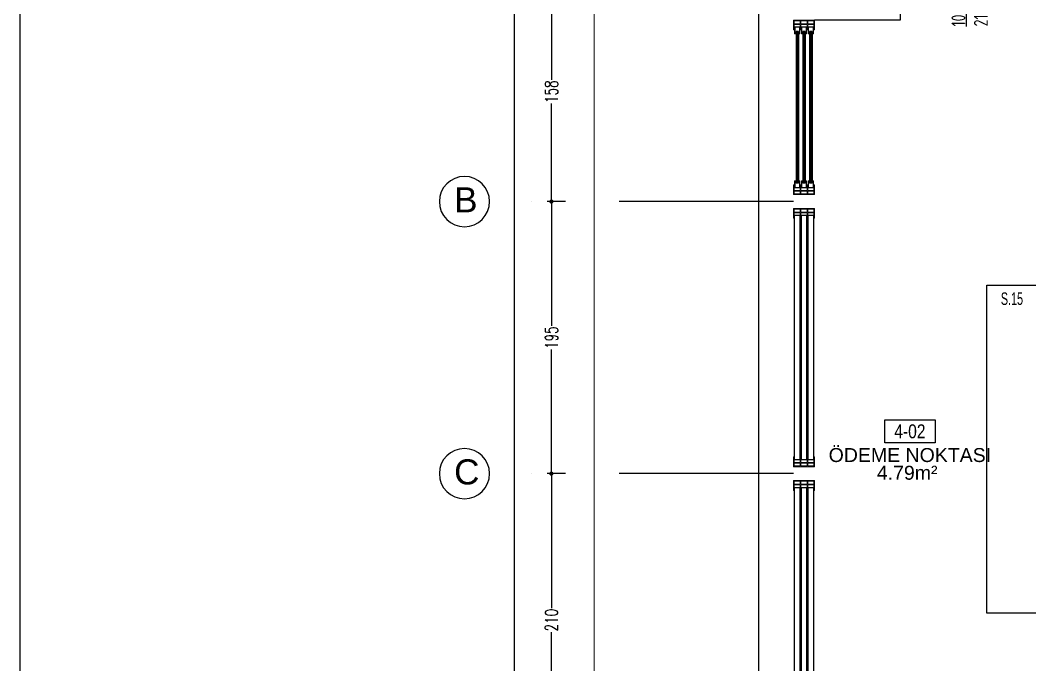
# Model space of a CAD drawing. Header units: centimetres. Extents: x 2135 to 5458, y 2057 to 4523.
# Drawn here: x 2135 to 2858, y 3519 to 3981 of the extents above; entities that cross this region are included whole.
import ezdxf
from ezdxf.enums import TextEntityAlignment as Align

# ---------------------------------------------------------------- set-up
doc = ezdxf.new("R2010")
doc.units = ezdxf.units.CM
doc.header["$LTSCALE"] = 50
doc.linetypes.add('DASHDOT2', pattern=[0.5, 0.25, -0.125, 0, -0.125])
doc.linetypes.add('HIDDEN', pattern=[0.375, 0.25, -0.125])
for name, color, linetype in [('BA_aks', 5, 'DASHDOT2'), ('BA_gor3', 163, 'Continuous'), ('BA_mat-alcipan-wr', 91, 'Continuous'), ('BA_mat-cam', 131, 'Continuous'), ('BA_mat-siva', 145, 'Continuous'), ('BA_mat_timber', 44, 'Continuous'), ('BA_olcu-dis', 185, 'Continuous'), ('BA_sembol_no-kapi', 12, 'Continuous'), ('BA_text_material_superpose', 12, 'Continuous'), ('MDPL-MAHAL NO', 5, 'Continuous')]:
    doc.layers.add(name, color=color, linetype=linetype)
doc.layers.add('BA_guide', color=230, linetype='Continuous', plot=False)
for name, color, linetype, lineweight in [('BA_mat_steel', 244, 'Continuous', 5), ('BA_MECVUT BİNA', 252, 'Continuous', 5), ('S05_EPDM_Contorno', 31, 'Continuous', 5)]:
    doc.layers.add(name, color=color, linetype=linetype, lineweight=lineweight)
doc.styles.add('dim', font='simplex.shx', dxfattribs={"width": 0.7})
doc.styles.add('Tago_mahal', font='ARIALN.TTF')
doc.styles.add('text1', font='arial.ttf')
doc.styles.add('text2', font='arial.ttf', dxfattribs={"width": 0.8})
doc.styles.add('text3', font='geniso.shx', dxfattribs={"width": 0.7})
doc.styles.add('UYUM TEXT', font='arial.ttf')
doc.dimstyles.new('1_50', dxfattribs={"dimtxt": 9, "dimasz": 3, "dimexe": 3, "dimexo": 0, "dimgap": 1, "dimtad": 0, "dimdec": 0, "dimzin": 11, "dimtxsty": 'dim', "dimblk": 'DOT', "dimcen": 1.5, "dimdle": 1.25, "dimclrt": 2, "dimadec": 0, "dimazin": 0, "dimtfac": 1.25, "dimtdec": 0, "dimtix": 1, "dimtofl": 0, "dimtmove": 1, "dimatfit": 3, "dimldrblk": 'DOT', "dimfxl": 10, "dimfxlon": 1, "dimtolj": 1, "dimtzin": 0, "dimarcsym": 0})

# ---------------------------------------------------------------- blocks, each defined once
blk = doc.blocks.new('_Dot')
at = {"color": 0, "linetype": 'ByBlock', "lineweight": -2}
blk.add_line((-0.5, 0), (-1, 0), dxfattribs=at)
at = {"color": 0, "linetype": 'ByBlock', "const_width": 0.5}
blk.add_lwpolyline([(-0.25, 0, 1), (0.25, 0, 1)], format="xyb", close=True, dxfattribs=at)
blk = doc.blocks.new('*D9')
at = {"layer": 'BA_olcu-dis', "color": 0, "lineweight": -2, "ltscale": 10, "transparency": 16777216}
for p, q in [((2525.43, 3655.73), (2512.43, 3655.73)), ((2515.43, 3652.73), (2515.43, 3559.23)), ((2515.43, 3448.73), (2515.43, 3542.23)), ((2525.43, 3445.73), (2512.43, 3445.73))]:
    blk.add_line(p, q, dxfattribs=at)
at = {"layer": 'Defpoints', "color": 0, "ltscale": 10, "transparency": 16777216}
for p in [(2515.43, 3655.73), (2559.51, 3655.73), (2559.51, 3445.73)]:
    blk.add_point(p, dxfattribs=at)
at = {"layer": 'BA_olcu-dis', "color": 0, "lineweight": -2, "ltscale": 10, "transparency": 16777216, "xscale": 3, "yscale": 3, "zscale": 3}
for p, rotation in [((2515.43, 3655.73), 90), ((2515.43, 3445.73), 270)]:
    blk.add_blockref('_Dot', p, dxfattribs=dict(at, rotation=rotation))
at = {"layer": 'BA_olcu-dis', "color": 2, "ltscale": 10, "transparency": 16777216, "insert": (2515.43, 3550.73), "char_height": 9, "attachment_point": 5, "rotation": 90, "style": 'dim'}
blk.add_mtext('\\A1;210', dxfattribs=at)
blk = doc.blocks.new('*D10')
at = {"layer": 'BA_olcu-dis', "color": 0, "lineweight": -2, "ltscale": 10, "transparency": 16777216}
for p, q in [((2525.43, 3850.73), (2512.43, 3850.73)), ((2515.43, 3847.73), (2515.43, 3761.73)), ((2515.43, 3658.73), (2515.43, 3744.73)), ((2525.43, 3655.73), (2512.43, 3655.73))]:
    blk.add_line(p, q, dxfattribs=at)
at = {"layer": 'Defpoints', "color": 0, "ltscale": 10, "transparency": 16777216}
for p in [(2515.43, 3850.73), (2559.51, 3850.73), (2559.51, 3655.73)]:
    blk.add_point(p, dxfattribs=at)
at = {"layer": 'BA_olcu-dis', "color": 0, "lineweight": -2, "ltscale": 10, "transparency": 16777216, "xscale": 3, "yscale": 3, "zscale": 3}
for p, rotation in [((2515.43, 3850.73), 90), ((2515.43, 3655.73), 270)]:
    blk.add_blockref('_Dot', p, dxfattribs=dict(at, rotation=rotation))
at = {"layer": 'BA_olcu-dis', "color": 2, "ltscale": 10, "transparency": 16777216, "insert": (2515.43, 3753.23), "char_height": 9, "attachment_point": 5, "rotation": 90, "style": 'dim'}
blk.add_mtext('\\A1;195', dxfattribs=at)
blk = doc.blocks.new('*D11')
at = {"layer": 'BA_olcu-dis', "color": 0, "lineweight": -2, "ltscale": 10, "transparency": 16777216}
for p, q in [((2525.43, 4008.23), (2512.43, 4008.23)), ((2515.43, 4005.23), (2515.43, 3937.98)), ((2515.43, 3853.73), (2515.43, 3920.98)), ((2525.43, 3850.73), (2512.43, 3850.73))]:
    blk.add_line(p, q, dxfattribs=at)
at = {"layer": 'Defpoints', "color": 0, "ltscale": 10, "transparency": 16777216}
for p in [(2515.43, 4008.23), (2559.51, 4008.23), (2559.51, 3850.73)]:
    blk.add_point(p, dxfattribs=at)
at = {"layer": 'BA_olcu-dis', "color": 0, "lineweight": -2, "ltscale": 10, "transparency": 16777216, "xscale": 3, "yscale": 3, "zscale": 3}
for p, rotation in [((2515.43, 4008.23), 90), ((2515.43, 3850.73), 270)]:
    blk.add_blockref('_Dot', p, dxfattribs=dict(at, rotation=rotation))
at = {"layer": 'BA_olcu-dis', "color": 2, "ltscale": 10, "transparency": 16777216, "insert": (2515.43, 3929.48), "char_height": 9, "attachment_point": 5, "rotation": 90, "style": 'dim'}
blk.add_mtext('\\A1;158', dxfattribs=at)
blk = doc.blocks.new('*D18')
at = {"layer": 'BA_olcu-dis', "color": 0, "lineweight": -2, "ltscale": 10, "transparency": 16777216}
for p, q in [((2478.68, 4008.23), (2491.68, 4008.23)), ((2488.68, 4005.23), (2488.68, 3432.14)), ((2488.68, 2839.94), (2488.68, 3413.04)), ((2478.68, 2836.94), (2491.68, 2836.94))]:
    blk.add_line(p, q, dxfattribs=at)
at = {"layer": 'Defpoints', "color": 0, "ltscale": 10, "transparency": 16777216}
for p in [(2471.15, 4008.23), (2471.15, 2836.94), (2488.68, 2836.94)]:
    blk.add_point(p, dxfattribs=at)
at = {"layer": 'BA_olcu-dis', "color": 0, "lineweight": -2, "ltscale": 10, "transparency": 16777216, "xscale": 3, "yscale": 3, "zscale": 3}
for p, rotation in [((2488.68, 4008.23), 90), ((2488.68, 2836.94), 270)]:
    blk.add_blockref('_Dot', p, dxfattribs=dict(at, rotation=rotation))
at = {"layer": 'BA_olcu-dis', "color": 2, "ltscale": 10, "transparency": 16777216, "insert": (2488.68, 3422.59), "char_height": 9, "attachment_point": 5, "rotation": 90, "style": 'dim'}
blk.add_mtext('\\A1;1171', dxfattribs=at)
blk = doc.blocks.new('A$C5D8425B0')
at = {"layer": 'BA_MECVUT BİNA'}
blk.add_line((3999.3, 300), (3999.3, 16704), dxfattribs=at)
at = {"layer": 'BA_MECVUT BİNA', "elevation": 0}
blk.add_lwpolyline([(5178.5, -4771), (5178.5, 12707.3), (4978.5, 12707.3), (4978.5, 17519.3), (522.5, 17519.3), (522.5, 17719.3), (-13168.2, 17719.3)], dxfattribs=at)
at = {"layer": 'BA_MECVUT BİNA', "linetype": 'HIDDEN', "elevation": 0}
blk.add_lwpolyline([(3999.3, 16704), (3999.3, 300), (-6055.3, 300)], dxfattribs=at)
blk = doc.blocks.new('mahal')
blk.add_lwpolyline([(-36, 0), (36, 0), (36, -33), (-36, -33)], close=True)
at = {"color": 7, "style": 'text2', "width": 0.8}
blk.add_attdef('10000', text='', height=20, dxfattribs=at).set_placement((0, -16.5), align=Align.MIDDLE)
at = {"color": 7, "style": 'text1'}
for tag, p in [('MAHAL', (0, -48.5)), ('M²', (0, -75.9))]:
    blk.add_attdef(tag, text='', height=20, dxfattribs=at).set_placement(p, align=Align.MIDDLE)
blk = doc.blocks.new('AKSBALON')
at = {"linetype": 'Continuous'}
blk.add_circle((0, 18), 18, dxfattribs=at)
at = {"style": 'UYUM TEXT', "width": 0.7}
blk.add_attdef('A', (-9.04, 10.67), '', height=18, dxfattribs=at)
blk = doc.blocks.new('234567uf')
at = {"layer": 'BA_aks', "ltscale": 10}
for p, q in [((2688.97, 3850.73), (2471.15, 3850.73)), ((2688.97, 3655.73), (2471.15, 3655.73))]:
    blk.add_line(p, q, dxfattribs=at)
ref = blk.add_blockref('AKSBALON', (2453.15, 3832.73), dxfattribs=dict(at, xscale=-1))
ref.add_attrib('A', 'B', (2445.72, 3843), dxfattribs={"layer": '0', "height": 18, "style": 'UYUM TEXT'})
ref = blk.add_blockref('AKSBALON', (2453.15, 3637.73), dxfattribs=dict(at, xscale=-1))
ref.add_attrib('A', 'C', (2445.72, 3648), dxfattribs={"layer": '0', "height": 18, "style": 'UYUM TEXT'})
blk = doc.blocks.new('3lü giyotin plan')
at = {"layer": 'BA_mat-cam'}
for p, q in [((6186.13, 3427.57), (6184.43, 3427.57)), ((6185.73, 3426.67), (6184.83, 3426.67)), ((6191, 3427.57), (6189.31, 3427.57)), ((6190.61, 3426.67), (6189.71, 3426.67)), ((6195.88, 3427.57), (6194.18, 3427.57)), ((6195.48, 3426.67), (6194.58, 3426.67))]:
    blk.add_line(p, q, dxfattribs=at)
at = {"layer": 'BA_mat_steel', "ltscale": 10}
blk.add_lwpolyline([(6183.16, 3432.73), (6187.41, 3432.73), (6187.41, 3428.73), (6187.91, 3428.73), (6187.91, 3432.73), (6192.41, 3432.73), (6192.41, 3428.73), (6192.91, 3428.73), (6192.91, 3432.73), (6197.16, 3432.73), (6197.16, 3428.73), (6197.66, 3428.73), (6197.66, 3435.73), (6182.66, 3435.73), (6182.66, 3428.73), (6183.16, 3428.73)], close=True, dxfattribs=at)
at = {"layer": 'BA_mat_steel'}
for points in [[(6183.16, 3435.23), (6187.41, 3435.23), (6187.41, 3433.23), (6183.16, 3433.23)], [(6187.91, 3435.23), (6192.41, 3435.23), (6192.41, 3433.23), (6187.91, 3433.23)], [(6192.91, 3435.23), (6197.16, 3435.23), (6197.16, 3433.23), (6192.91, 3433.23)]]:
    blk.add_lwpolyline(points, close=True, dxfattribs=at)
for points in [[(6186.43, 3425.92), (6187.14, 3425.92), (6187.14, 3430.92), (6183.39, 3430.92), (6183.39, 3425.92), (6184.13, 3425.92)], [(6186.43, 3426.22), (6186.84, 3426.22), (6186.84, 3430.62), (6183.69, 3430.62), (6183.69, 3426.22), (6184.13, 3426.22)], [(6191.3, 3425.92), (6192.02, 3425.92), (6192.02, 3430.92), (6188.27, 3430.92), (6188.27, 3425.92), (6189.01, 3425.92)], [(6191.3, 3426.22), (6191.72, 3426.22), (6191.72, 3430.62), (6188.57, 3430.62), (6188.57, 3426.22), (6189.01, 3426.22)], [(6196.18, 3425.92), (6196.89, 3425.92), (6196.89, 3430.92), (6193.14, 3430.92), (6193.14, 3425.92), (6193.88, 3425.92)], [(6196.18, 3426.22), (6196.59, 3426.22), (6196.59, 3430.62), (6193.44, 3430.62), (6193.44, 3426.22), (6193.88, 3426.22)]]:
    blk.add_lwpolyline(points, dxfattribs=at)
at = {"layer": 'S05_EPDM_Contorno'}
for points in [[(6184.13, 3425.92), (6184.43, 3425.92), (6184.43, 3427.16), (6184.13, 3427.16), (6184.13, 3426.89), (6183.73, 3426.78), (6183.73, 3426.31), (6184.13, 3426.19), (6184.13, 3425.92)], [(6186.43, 3425.92), (6186.13, 3425.92), (6186.13, 3427.16), (6186.43, 3427.16), (6186.43, 3426.89), (6186.83, 3426.78), (6186.83, 3426.31), (6186.43, 3426.19), (6186.43, 3425.92)], [(6189.01, 3425.92), (6189.31, 3425.92), (6189.31, 3427.16), (6189.01, 3427.16), (6189.01, 3426.89), (6188.61, 3426.78), (6188.61, 3426.31), (6189.01, 3426.19), (6189.01, 3425.92)], [(6191.3, 3425.92), (6191, 3425.92), (6191, 3427.16), (6191.3, 3427.16), (6191.3, 3426.89), (6191.7, 3426.78), (6191.7, 3426.31), (6191.3, 3426.19), (6191.3, 3425.92)], [(6193.88, 3425.92), (6194.18, 3425.92), (6194.18, 3427.16), (6193.88, 3427.16), (6193.88, 3426.89), (6193.48, 3426.78), (6193.48, 3426.31), (6193.88, 3426.19), (6193.88, 3425.92)], [(6196.18, 3425.92), (6195.88, 3425.92), (6195.88, 3427.16), (6196.18, 3427.16), (6196.18, 3426.89), (6196.58, 3426.78), (6196.58, 3426.31), (6196.18, 3426.19), (6196.18, 3425.92)]]:
    blk.add_lwpolyline(points, dxfattribs=at)
blk = doc.blocks.new('cephe')
at = {"layer": 'BA_gor3'}
for points in [[(6440.17, 3840.92), (6443.92, 3840.92), (6443.92, 3665.55), (6440.17, 3665.55)], [(6445.04, 3840.92), (6448.79, 3840.92), (6448.79, 3665.55), (6445.04, 3665.55)], [(6449.92, 3840.92), (6453.67, 3840.92), (6453.67, 3665.55), (6449.92, 3665.55)], [(6440.17, 3645.92), (6443.92, 3645.92), (6443.92, 3470.55), (6440.17, 3470.55)], [(6445.04, 3645.92), (6448.79, 3645.92), (6448.79, 3470.55), (6445.04, 3470.55)], [(6449.92, 3645.92), (6453.67, 3645.92), (6453.67, 3470.55), (6449.92, 3470.55)]]:
    blk.add_lwpolyline(points, close=True, dxfattribs=at)
at = {"layer": 'BA_mat-cam'}
for p, q in [((6441.21, 3972.57), (6441.21, 3863.9)), ((6441.61, 3972.57), (6441.61, 3863.9)), ((6442.51, 3972.57), (6442.51, 3863.9)), ((6442.91, 3972.57), (6442.91, 3863.9)), ((6446.08, 3972.57), (6446.08, 3863.9)), ((6446.48, 3972.57), (6446.48, 3863.9)), ((6447.38, 3972.57), (6447.38, 3863.9)), ((6447.78, 3972.57), (6447.78, 3863.9)), ((6450.96, 3972.57), (6450.96, 3863.9)), ((6451.36, 3972.57), (6451.36, 3863.9)), ((6452.26, 3972.57), (6452.26, 3863.9)), ((6452.66, 3972.57), (6452.66, 3863.9))]:
    blk.add_line(p, q, dxfattribs=at)
at = {"layer": 'BA_mat_steel', "ltscale": 10}
for points in [[(6439.93, 3842.73), (6444.18, 3842.73), (6444.18, 3838.73), (6444.68, 3838.73), (6444.68, 3842.73), (6449.18, 3842.73), (6449.18, 3838.73), (6449.68, 3838.73), (6449.68, 3842.73), (6453.93, 3842.73), (6453.93, 3838.73), (6454.43, 3838.73), (6454.43, 3845.73), (6439.43, 3845.73), (6439.43, 3838.73), (6439.93, 3838.73)], [(6439.93, 3663.73), (6444.18, 3663.73), (6444.18, 3667.73), (6444.68, 3667.73), (6444.68, 3663.73), (6449.18, 3663.73), (6449.18, 3667.73), (6449.68, 3667.73), (6449.68, 3663.73), (6453.93, 3663.73), (6453.93, 3667.73), (6454.43, 3667.73), (6454.43, 3660.73), (6439.43, 3660.73), (6439.43, 3667.73), (6439.93, 3667.73)], [(6439.93, 3647.73), (6444.18, 3647.73), (6444.18, 3643.73), (6444.68, 3643.73), (6444.68, 3647.73), (6449.18, 3647.73), (6449.18, 3643.73), (6449.68, 3643.73), (6449.68, 3647.73), (6453.93, 3647.73), (6453.93, 3643.73), (6454.43, 3643.73), (6454.43, 3650.73), (6439.43, 3650.73), (6439.43, 3643.73), (6439.93, 3643.73)]]:
    blk.add_lwpolyline(points, close=True, dxfattribs=at)
at = {"layer": 'BA_mat_steel'}
for points in [[(6439.93, 3845.23), (6444.18, 3845.23), (6444.18, 3843.23), (6439.93, 3843.23)], [(6444.68, 3845.23), (6449.18, 3845.23), (6449.18, 3843.23), (6444.68, 3843.23)], [(6449.68, 3845.23), (6453.93, 3845.23), (6453.93, 3843.23), (6449.68, 3843.23)], [(6439.93, 3661.23), (6444.18, 3661.23), (6444.18, 3663.23), (6439.93, 3663.23)], [(6444.68, 3661.23), (6449.18, 3661.23), (6449.18, 3663.23), (6444.68, 3663.23)], [(6449.68, 3661.23), (6453.93, 3661.23), (6453.93, 3663.23), (6449.68, 3663.23)], [(6439.93, 3650.23), (6444.18, 3650.23), (6444.18, 3648.23), (6439.93, 3648.23)], [(6444.68, 3650.23), (6449.18, 3650.23), (6449.18, 3648.23), (6444.68, 3648.23)], [(6449.68, 3650.23), (6453.93, 3650.23), (6453.93, 3648.23), (6449.68, 3648.23)]]:
    blk.add_lwpolyline(points, close=True, dxfattribs=at)
blk.add_blockref('3lü giyotin plan', (256.78, 545), dxfattribs=at)
at = {"layer": 'BA_mat_steel', "xscale": -1, "rotation": 180}
blk.add_blockref('3lü giyotin plan', (256.78, 7291.47), dxfattribs=at)
blk = doc.blocks.new('*U46')
blk.add_line((0, 10), (0, -70))
blk.add_lwpolyline([(0, 10), (35, 45), (0, 80), (-35, 45)], close=True)
at = {"layer": 'BA_guide'}
blk.add_line((-10, 0), (10, 0), dxfattribs=at)
at = {"color": 7, "style": 'text3', "width": 0.8}
blk.add_attdef('K00', text='', height=20, rotation=90, dxfattribs=at).set_placement((0, 45), align=Align.MIDDLE_CENTER)
blk.add_attdef('220', text='', height=20, rotation=90, dxfattribs=at).set_placement((5, -70), align=Align.TOP_LEFT)
blk.add_attdef('100', text='', height=20, rotation=90, dxfattribs=at).set_placement((0, -70), align=Align.BOTTOM_LEFT)
blk = doc.blocks.new('dgdfg')
at = {"layer": 'BA_mat-siva'}
blk.add_lwpolyline([(5181.24, 2820.81), (5181.24, 2790.77), (5121.24, 2790.77), (5121.24, 3025.76), (5231.24, 3025.76)], dxfattribs=at)

msp = doc.modelspace()

# ---------------------------------------------------------------- linework, layer by layer
msp.add_lwpolyline([(4398.64, 2056.56), (2134.78, 2056.56), (2134.78, 4514.36), (4398.64, 4514.36)], close=True)
at = {"layer": 'BA_gor3'}
msp.add_lwpolyline([(2688.97, 2825.73), (2663.97, 2825.73), (2663.97, 3995.73), (2688.97, 3995.73)], dxfattribs=at)
at = {"layer": 'BA_mat_timber'}
msp.add_lwpolyline([(2765.25, 3995.73), (2765.25, 3980.73), (2703.97, 3980.73)], dxfattribs=at)

# ---------------------------------------------------------------- block references
at = {"layer": 'BA_aks'}
msp.add_blockref('234567uf', (0, 0), dxfattribs=at)
at = {"layer": 'BA_gor3'}
msp.add_blockref('dgdfg', (-2293.67, 764.97), dxfattribs=at)
at = {"layer": 'BA_mat-alcipan-wr', "xscale": 0.1, "yscale": 0.1, "zscale": 0.1, "rotation": 180}
msp.add_blockref('A$C5D8425B0', (3063.9, 4045.73), dxfattribs=at)
at = {"layer": 'BA_mat-cam'}
msp.add_blockref('cephe', (-3750.46, 0), dxfattribs=at)
at = {"layer": 'BA_sembol_no-kapi'}
ref = msp.add_blockref('*U46', (2812.59, 4011.28), dxfattribs=dict(at, xscale=0.5, yscale=0.5, zscale=0.5))
ref.add_attrib('K00', 'K01', dxfattribs={"layer": '0', "color": 7, "height": 10, "rotation": 270, "style": 'text3', "width": 0.8}).set_placement((2812.59, 4033.78), align=Align.MIDDLE_CENTER)
ref.add_attrib('220', '215', dxfattribs={"layer": '0', "color": 7, "height": 10, "rotation": 90, "style": 'text3', "width": 0.8}).set_placement((2831.17, 3976.28), align=Align.BOTTOM_LEFT)
ref.add_attrib('100', '100', dxfattribs={"layer": '0', "color": 7, "height": 10, "rotation": 90, "style": 'text3', "width": 0.8}).set_placement((2802.11, 3976.28), align=Align.TOP_LEFT)
at = {"layer": 'BA_text_material_superpose', "color": 7, "xscale": 0.5, "yscale": 0.5, "zscale": 0.5}
msp.add_blockref('mahal', (2772.33, 3694.33), dxfattribs=at).add_auto_attribs({'10000': '4-02', 'MAHAL': 'ÖDEME NOKTASI', 'M²': '4.79m² '})

# ---------------------------------------------------------------- texts
at = {"layer": 'MDPL-MAHAL NO', "style": 'Tago_mahal', "width": 0.75}
msp.add_text('S.15', height=9, dxfattribs=at).set_placement((2837.51, 3776.64))

# ---------------------------------------------------------------- dimensions: what is measured, and where the dimension line sits
at = {"layer": 'BA_olcu-dis', "ltscale": 10}
for base, p1, p2, picture, middle in [((2488.68, 2836.94), (2471.15, 4008.23), (2471.15, 2836.94), '*D18', (2488.68, 3422.59)), ((2515.42886344, 4008.23350247), (2559.51282345, 3850.73350247), (2559.51282345, 4008.23350247), '*D11', (2515.42886344, 3929.48350247)), ((2515.43, 3850.73), (2559.51, 3655.73), (2559.51, 3850.73), '*D10', (2515.43, 3753.23)), ((2515.43, 3655.73), (2559.51, 3445.73), (2559.51, 3655.73), '*D9', (2515.43, 3550.73))]:
    dim = msp.add_linear_dim(base=base, p1=p1, p2=p2, angle=90, dimstyle='1_50', dxfattribs=at)
    dim.commit()
    dim.dimension.update_dxf_attribs({"geometry": picture, "text_midpoint": middle})

doc.saveas('drawing.dxf')
